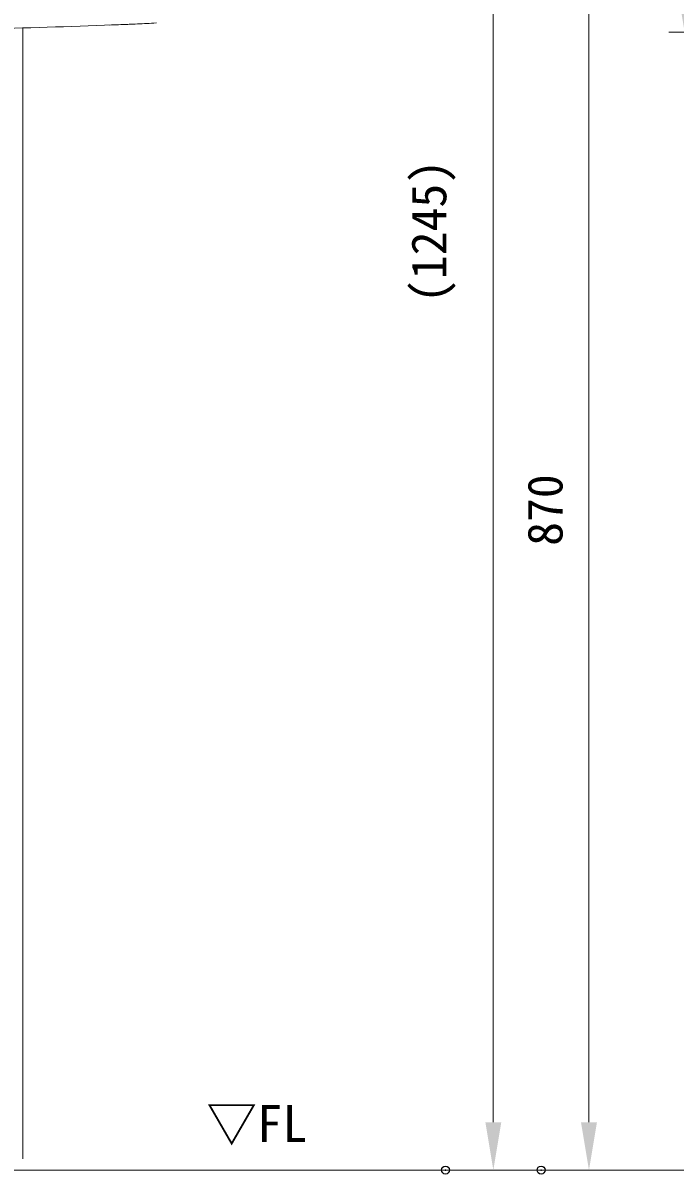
# Model space of a CAD drawing. Units: millimetres on the paper. Extents: x -203 to 203, y -143 to 143.
# Drawn here: x -0.5 to 40.4, y -97 to -25 of the extents above; entities that cross this region are included whole.
import ezdxf
from ezdxf.enums import TextEntityAlignment as Align

# ---------------------------------------------------------------- set-up
doc = ezdxf.new("R2010")
doc.units = ezdxf.units.MM
doc.header["$PDMODE"] = 32
doc.header["$PDSIZE"] = 0.5
doc.layers.add('0-1_DIMENSION_LINES$02_DIMENSI', color=1, linetype='Continuous', lineweight=20)
doc.layers.add('0-5_DIMENSION_LINES$03_LINES', color=7, linetype='Continuous', lineweight=18)
doc.layers.add('0-3_DEFPOINTS', color=7, linetype='Continuous')
doc.styles.add('ＭＳ ゴシック', font='')
doc.styles.get('ＭＳ ゴシック').set_extended_font_data('MS Gothic')

# ---------------------------------------------------------------- blocks, each defined once
blk = doc.blocks.new('D14')
at = {"layer": '0-1_DIMENSION_LINES$02_DIMENSI', "color": 7}
for p, q in [((1909, 876), (1909, 994.2)), ((1907.5, 873), (1910, 873))]:
    blk.add_line(p, q, dxfattribs=at)
blk.add_solid([(1908.5, 876), (1909.5, 876), (1909, 873)], dxfattribs=at)
at = {"layer": '0-3_DEFPOINTS'}
blk.add_point((1906, 873), dxfattribs=at)
at = {"layer": '0-1_DIMENSION_LINES$02_DIMENSI', "color": 7, "style": 'ＭＳ ゴシック'}
blk.add_text('(1245)', height=2.199, rotation=90, dxfattribs=at).set_placement((1906.714, 927.386), align=Align.BOTTOM_LEFT)
blk = doc.blocks.new('D15')
at = {"layer": '0-1_DIMENSION_LINES$02_DIMENSI', "color": 7}
for p, q in [((1915, 876), (1915, 956.88)), ((1913.5, 873), (1916, 873))]:
    blk.add_line(p, q, dxfattribs=at)
blk.add_solid([(1914.5, 876), (1915.5, 876), (1915, 873)], dxfattribs=at)
at = {"layer": '0-3_DEFPOINTS'}
blk.add_point((1912, 873), dxfattribs=at)
at = {"layer": '0-1_DIMENSION_LINES$02_DIMENSI', "color": 7, "style": 'ＭＳ ゴシック'}
blk.add_text('870', height=2.199, rotation=90, dxfattribs=at).set_placement((1914, 912.154), align=Align.BOTTOM_LEFT)
blk = doc.blocks.new('D17')
at = {"layer": '0-1_DIMENSION_LINES$02_DIMENSI', "color": 7}
for p, q in [((1929.879, 959.878), (1920, 959.878)), ((1921, 947.38), (1921, 956.878)), ((1935, 944.38), (1920, 944.38))]:
    blk.add_line(p, q, dxfattribs=at)
for points in [[(1921.5, 956.878), (1920.5, 956.878), (1921, 959.878)], [(1920.5, 947.38), (1921.5, 947.38), (1921, 944.38)]]:
    blk.add_solid(points, dxfattribs=at)
at = {"layer": '0-3_DEFPOINTS'}
for p in [(1921, 959.878), (1931.379, 959.878), (1936.5, 944.38)]:
    blk.add_point(p, dxfattribs=at)
at = {"layer": '0-1_DIMENSION_LINES$02_DIMENSI', "color": 7, "style": 'ＭＳ ゴシック'}
blk.add_text('155', height=2.199, rotation=90, dxfattribs=at).set_placement((1920, 947.629), align=Align.BOTTOM_LEFT)

msp = doc.modelspace()

# ---------------------------------------------------------------- linework, layer by layer
at = {"layer": '0-5_DIMENSION_LINES$03_LINES'}
for p, q in [((-0.5, -25.372), (-0.5, -96.289)), ((-63, -97), (117, -97))]:
    msp.add_line(p, q, dxfattribs=at)
for centre, radius, start, end in [((-17.996, 574.318), 599.935, 270.78532, 272.35669), ((-18, 574.388), 600.005, 272.18816, 272.24437), ((-18, 574.388), 600.005, 272.24437, 272.30058), ((-18, 574.388), 600.005, 272.30058, 272.35679), ((4.618, 24.838), 49.99, 272.35672, 273.72345)]:
    msp.add_arc(centre, radius, start, end, dxfattribs=at)

# ---------------------------------------------------------------- block references
at = {"layer": '0-1_DIMENSION_LINES$02_DIMENSI'}
for name in ['D14', 'D15', 'D17']:
    msp.add_blockref(name, (-1880, -970), dxfattribs=at)

# ---------------------------------------------------------------- texts
at = {"layer": '0-1_DIMENSION_LINES$02_DIMENSI', "color": 7, "style": 'ＭＳ ゴシック'}
msp.add_text('▽FL', height=2.328, dxfattribs=at).set_placement((11.002, -95.945), align=Align.BOTTOM_LEFT)

doc.saveas('drawing.dxf')
